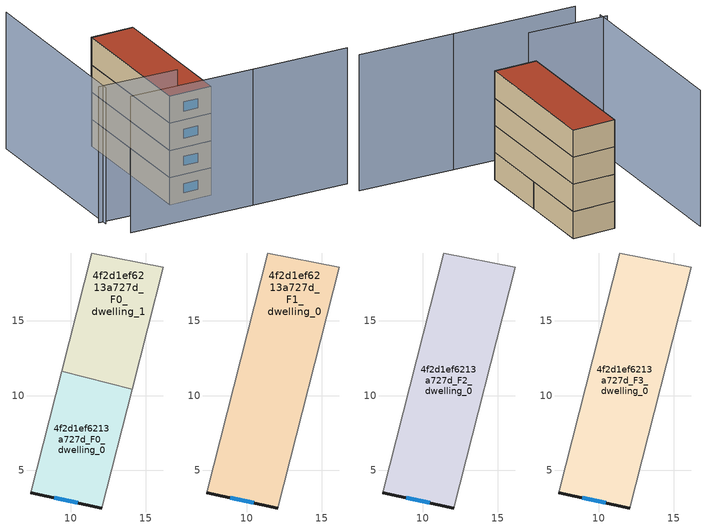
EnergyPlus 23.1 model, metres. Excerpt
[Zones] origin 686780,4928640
4f2d1ef6213a727d_F0_dwelling_0
 floor ground (EU_floor_Construction): 12.05,2.49 14.09,10.44 9.37,11.64 7.31,3.51 z0
 wall outside (EU_wall_Construction): 12.05,2.49 7.31,3.51 z0:3
 wall adiabatic (EU_wall_Construction): 14.09,10.44 12.05,2.49 / 7.31,3.51 9.37,11.64 z0:3
 wall to 4f2d1ef6213a727d_F0_dwelling_1 (EU_wall_Construction): 9.37,11.64 14.09,10.44 z0:3
 window (EU_Window_Construction): 10.47,2.83 8.89,3.17 z1:2
4f2d1ef6213a727d_F0_dwelling_1
 floor ground (EU_floor_Construction): 14.09,10.44 16.17,18.57 11.38,19.53 9.37,11.64 z0
 wall adiabatic (EU_wall_Construction): 9.37,11.64 11.38,19.53 16.17,18.57 14.09,10.44 z0:3
4f2d1ef6213a727d_F1_dwelling_0
 floor to 4f2d1ef6213a727d_F0_dwelling_0 (EU_floor_Construction): 12.05,2.49 14.09,10.44 9.37,11.64 7.31,3.51 z3
 floor to 4f2d1ef6213a727d_F0_dwelling_1 (EU_floor_Construction): 14.09,10.44 16.17,18.57 11.38,19.53 9.37,11.64 z3
 wall outside (EU_wall_Construction): 12.05,2.49 7.31,3.51 z3:6
 wall adiabatic (EU_wall_Construction): 7.31,3.51 11.38,19.53 16.17,18.57 12.05,2.49 z3:6
 window (EU_Window_Construction): 10.47,2.83 8.89,3.17 z4:5
4f2d1ef6213a727d_F2_dwelling_0
 floor to 4f2d1ef6213a727d_F1_dwelling_0 (EU_floor_Construction): 12.05,2.49 16.17,18.57 11.38,19.53 7.31,3.51 z6
 wall outside (EU_wall_Construction): 12.05,2.49 7.31,3.51 z6:9
 wall adiabatic (EU_wall_Construction): 7.31,3.51 11.38,19.53 16.17,18.57 12.05,2.49 z6:9
 window (EU_Window_Construction): 10.47,2.83 8.89,3.17 z7:8
4f2d1ef6213a727d_F3_dwelling_0
 floor to 4f2d1ef6213a727d_F2_dwelling_0 (EU_floor_Construction): 12.05,2.49 16.17,18.57 11.38,19.53 7.31,3.51 z9
 wall outside (EU_wall_Construction): 12.05,2.49 7.31,3.51 z9:12
 wall adiabatic (EU_wall_Construction): 7.31,3.51 11.38,19.53 16.17,18.57 12.05,2.49 z9:12
 window (EU_Window_Construction): 10.47,2.83 8.89,3.17 z10:11
 roof outside (EU_roof_Construction): 16.17,18.57 12.05,2.49 7.31,3.51 11.38,19.53 z12
shading: 13.4,-2.15 23.96,-4.75 / -0.16,1.23 13.45,-2.16 / 4.69,24.95 -0.58,4.54 / 7.7,2.85 -0.88,5.2 z0:15
[Building]
EU S2 Campaign: North Axis=0; Terrain=City; Solar Distribution=FullExterior
[Site:Location]
Bologna: Latitude=44.5; Longitude=11.25; Time Zone=1; Elevation=37
[SizingPeriod:WeatherFileDays]
AnnualSizingPeriod: Begin Month=1; Begin Day of Month=1; End Month=12; End Day of Month=31; Day of Week for Start Day=Monday; Use Weather File Daylight Saving Period=No; Use Weather File Rain and Snow Indicators=No
[MATERIAL]
EU_InternalMass_Material: Roughness=MediumRough; Thickness=0.1; Conductivity=1; Density=1800; Specific Heat=900; Thermal Absorptance=0.9; Solar Absorptance=0.7; Visible Absorptance=0.7
[MATERIAL:NOMASS] Roughness=MediumRough; Thermal Absorptance=0.9; Solar Absorptance=0.7; Visible Absorptance=0.7
Name | Thermal Resistance
EU_wall_NoMass | 0.937881
EU_roof_NoMass | 0.548572
EU_floor_NoMass | 0.71348
[WINDOWMATERIAL:SIMPLEGLAZINGSYSTEM]
EU_Window_SimpleGlazing: UFactor=4.25633; Solar Heat Gain Coefficient=0.85; Visible Transmittance=0.85
[CONSTRUCTION]
EU_wall_Construction: EU_wall_NoMass
EU_roof_Construction: EU_roof_NoMass
EU_floor_Construction: EU_floor_NoMass
EU_InternalMass_Construction: EU_InternalMass_Material
EU_Window_Construction: EU_Window_SimpleGlazing
[ZONE] Type=1; Multiplier=1; Ceiling Height=autocalculate; Floor Area=autocalculate; Part of Total Floor Area=Yes
Name | Volume
4f2d1ef6213a727d_F0_dwelling_0 | 120.779
4f2d1ef6213a727d_F1_dwelling_0 | 241.567
4f2d1ef6213a727d_F2_dwelling_0; 4f2d1ef6213a727d_F3_dwelling_0 | 241.573
4f2d1ef6213a727d_F0_dwelling_1 | 120.798
[INTERNALMASS] Construction=EU_InternalMass_Construction
Name | Zone or ZoneList | Surface Area
4f2d1ef6213a727d_F0_dwelling_0_EU_InternalMass | 4f2d1ef6213a727d_F0_dwelling_0 | 40.26
4f2d1ef6213a727d_F0_dwelling_1_EU_InternalMass | 4f2d1ef6213a727d_F0_dwelling_1 | 40.2657
4f2d1ef6213a727d_F1_dwelling_0_EU_InternalMass | 4f2d1ef6213a727d_F1_dwelling_0 | 80.5244
4f2d1ef6213a727d_F2_dwelling_0_EU_InternalMass | 4f2d1ef6213a727d_F2_dwelling_0 | 80.5244
4f2d1ef6213a727d_F3_dwelling_0_EU_InternalMass | 4f2d1ef6213a727d_F3_dwelling_0 | 80.5244
[OTHEREQUIPMENT] Fuel Type=Electricity; Design Level Calculation Method=Watts/Area; Power per Zone Floor Area=1; Fraction Latent=0; Fraction Radiant=0; Fraction Lost=0; Carbon Dioxide Generation Rate=0; EndUse Subcategory=EU_Step8_InternalGains
Name | Zone or ZoneList or Space or SpaceList | Schedule
EU_Step8_InternalGain_4f2d1ef6213a727d_F0_dwelling_0_f000 | 4f2d1ef6213a727d_F0_dwelling_0 | EU_Step8_GainSchedule_4f2d1ef6213a727d_F0_dwelling_0_f000
EU_Step8_InternalGain_4f2d1ef6213a727d_F0_dwelling_1_f000 | 4f2d1ef6213a727d_F0_dwelling_1 | EU_Step8_GainSchedule_4f2d1ef6213a727d_F0_dwelling_1_f000
EU_Step8_InternalGain_4f2d1ef6213a727d_F1_dwelling_0_f000 | 4f2d1ef6213a727d_F1_dwelling_0 | EU_Step8_GainSchedule_4f2d1ef6213a727d_F1_dwelling_0_f000
EU_Step8_InternalGain_4f2d1ef6213a727d_F2_dwelling_0_f000 | 4f2d1ef6213a727d_F2_dwelling_0 | EU_Step8_GainSchedule_4f2d1ef6213a727d_F2_dwelling_0_f000
EU_Step8_InternalGain_4f2d1ef6213a727d_F3_dwelling_0_f000 | 4f2d1ef6213a727d_F3_dwelling_0 | EU_Step8_GainSchedule_4f2d1ef6213a727d_F3_dwelling_0_f000
[ZONEVENTILATION:DESIGNFLOWRATE] Schedule=EU_AlwaysOn; Design Flow Rate Calculation Method=AirChanges/Hour; Air Changes per Hour=0.687892; Ventilation Type=Natural; Fan Pressure Rise=0; Fan Total Efficiency=1; Constant Term Coefficient=1; Temperature Term Coefficient=0; Velocity Term Coefficient=0; Velocity Squared Term Coefficient=0; Minimum Indoor Temperature=-100; Maximum Indoor Temperature=100; Delta Temperature=-100; Minimum Outdoor Temperature=-100; Maximum Outdoor Temperature=100; Maximum Wind Speed=40
Name | Zone or ZoneList or Space or SpaceList
EU_ConstantAir_4f2d1ef6213a727d_F0_dwelling_0 | 4f2d1ef6213a727d_F0_dwelling_0
EU_ConstantAir_4f2d1ef6213a727d_F0_dwelling_1 | 4f2d1ef6213a727d_F0_dwelling_1
EU_ConstantAir_4f2d1ef6213a727d_F1_dwelling_0 | 4f2d1ef6213a727d_F1_dwelling_0
EU_ConstantAir_4f2d1ef6213a727d_F2_dwelling_0 | 4f2d1ef6213a727d_F2_dwelling_0
EU_ConstantAir_4f2d1ef6213a727d_F3_dwelling_0 | 4f2d1ef6213a727d_F3_dwelling_0
[HVACTEMPLATE:THERMOSTAT] Constant Heating Setpoint=20; Constant Cooling Setpoint=50
EU_HeatOnly_4f2d1ef6213a727d_F0_dwelling_0; EU_HeatOnly_4f2d1ef6213a727d_F0_dwelling_1; EU_HeatOnly_4f2d1ef6213a727d_F1_dwelling_0; EU_HeatOnly_4f2d1ef6213a727d_F2_dwelling_0; EU_HeatOnly_4f2d1ef6213a727d_F3_dwelling_0
[HVACTEMPLATE:ZONE:IDEALLOADSAIRSYSTEM] System Availability Schedule=EU_AlwaysOn; Maximum Heating Supply Air Temperature=50; Minimum Cooling Supply Air Temperature=13; Maximum Heating Supply Air Humidity Ratio=0.0156; Minimum Cooling Supply Air Humidity Ratio=0.0077; Heating Limit=NoLimit; Cooling Limit=NoLimit; Heating Availability Schedule=EU_AlwaysOn; Cooling Availability Schedule=EU_CoolingOff; Dehumidification Control Type=ConstantSensibleHeatRatio; Cooling Sensible Heat Ratio=0.7; Dehumidification Setpoint=60; Humidification Control Type=None; Humidification Setpoint=30; Outdoor Air Method=None; Outdoor Air Flow Rate per Person=0.00944; Outdoor Air Flow Rate per Zone Floor Area=0; Outdoor Air Flow Rate per Zone=0; Demand Controlled Ventilation Type=None; Outdoor Air Economizer Type=NoEconomizer; Heat Recovery Type=None; Sensible Heat Recovery Effectiveness=0.7; Latent Heat Recovery Effectiveness=0.65
Name | Template Thermostat
4f2d1ef6213a727d_F0_dwelling_0 | EU_HeatOnly_4f2d1ef6213a727d_F0_dwelling_0
4f2d1ef6213a727d_F0_dwelling_1 | EU_HeatOnly_4f2d1ef6213a727d_F0_dwelling_1
4f2d1ef6213a727d_F1_dwelling_0 | EU_HeatOnly_4f2d1ef6213a727d_F1_dwelling_0
4f2d1ef6213a727d_F2_dwelling_0 | EU_HeatOnly_4f2d1ef6213a727d_F2_dwelling_0
4f2d1ef6213a727d_F3_dwelling_0 | EU_HeatOnly_4f2d1ef6213a727d_F3_dwelling_0
[SIZING:ZONE] Zone Cooling Design Supply Air Temperature Input Method=SupplyAirTemperature; Zone Cooling Design Supply Air Temperature=13; Zone Heating Design Supply Air Temperature Input Method=SupplyAirTemperature; Zone Heating Design Supply Air Temperature=50; Zone Cooling Design Supply Air Humidity Ratio=0.008; Zone Heating Design Supply Air Humidity Ratio=0.008; Cooling Design Air Flow Method=DesignDay; Cooling Design Air Flow Rate=0; Cooling Minimum Air Flow per Zone Floor Area=0.000762; Cooling Minimum Air Flow=0; Cooling Minimum Air Flow Fraction=0.2; Heating Design Air Flow Method=DesignDay; Heating Design Air Flow Rate=0; Heating Maximum Air Flow per Zone Floor Area=0.002032; Heating Maximum Air Flow=0.141576; Heating Maximum Air Flow Fraction=0.3; Account for Dedicated Outdoor Air System=No; Dedicated Outdoor Air System Control Strategy=NeutralSupplyAir; Dedicated Outdoor Air Low Setpoint Temperature for Design=autosize; Dedicated Outdoor Air High Setpoint Temperature for Design=autosize; Zone Load Sizing Method=Sensible Load Only No Latent Load; Zone Latent Cooling Design Supply Air Humidity Ratio Input Method=HumidityRatioDifference; Zone Cooling Design Supply Air Humidity Ratio Difference=0.005; Zone Latent Heating Design Supply Air Humidity Ratio Input Method=HumidityRatioDifference; Zone Humidification Design Supply Air Humidity Ratio Difference=0.005
4f2d1ef6213a727d_F0_dwelling_0; 4f2d1ef6213a727d_F0_dwelling_1; 4f2d1ef6213a727d_F1_dwelling_0; 4f2d1ef6213a727d_F2_dwelling_0; 4f2d1ef6213a727d_F3_dwelling_0
[SCHEDULE:CONSTANT]
Name | Hourly Value
EU_AlwaysOn | 1
EU_CoolingOff | 0
[SCHEDULE:FILE] Column Number=1; Rows to Skip at Top=0; Number of Hours of Data=8760; Column Separator=Comma; Interpolate to Timestep=No; Minutes per Item=60; Adjust Schedule for Daylight Savings=Yes
Name | File
EU_Step8_GainSchedule_4f2d1ef6213a727d_F0_dwelling_0_f000 | ../../schedules/4f2d1ef6213a727d/4f2d1ef6213a727d_F0_dwelling_0_f000_gain.csv
EU_Step8_GainSchedule_4f2d1ef6213a727d_F0_dwelling_1_f000 | ../../schedules/4f2d1ef6213a727d/4f2d1ef6213a727d_F0_dwelling_1_f000_gain.csv
EU_Step8_GainSchedule_4f2d1ef6213a727d_F1_dwelling_0_f000 | ../../schedules/4f2d1ef6213a727d/4f2d1ef6213a727d_F1_dwelling_0_f000_gain.csv
EU_Step8_GainSchedule_4f2d1ef6213a727d_F2_dwelling_0_f000 | ../../schedules/4f2d1ef6213a727d/4f2d1ef6213a727d_F2_dwelling_0_f000_gain.csv
EU_Step8_GainSchedule_4f2d1ef6213a727d_F3_dwelling_0_f000 | ../../schedules/4f2d1ef6213a727d/4f2d1ef6213a727d_F3_dwelling_0_f000_gain.csv
